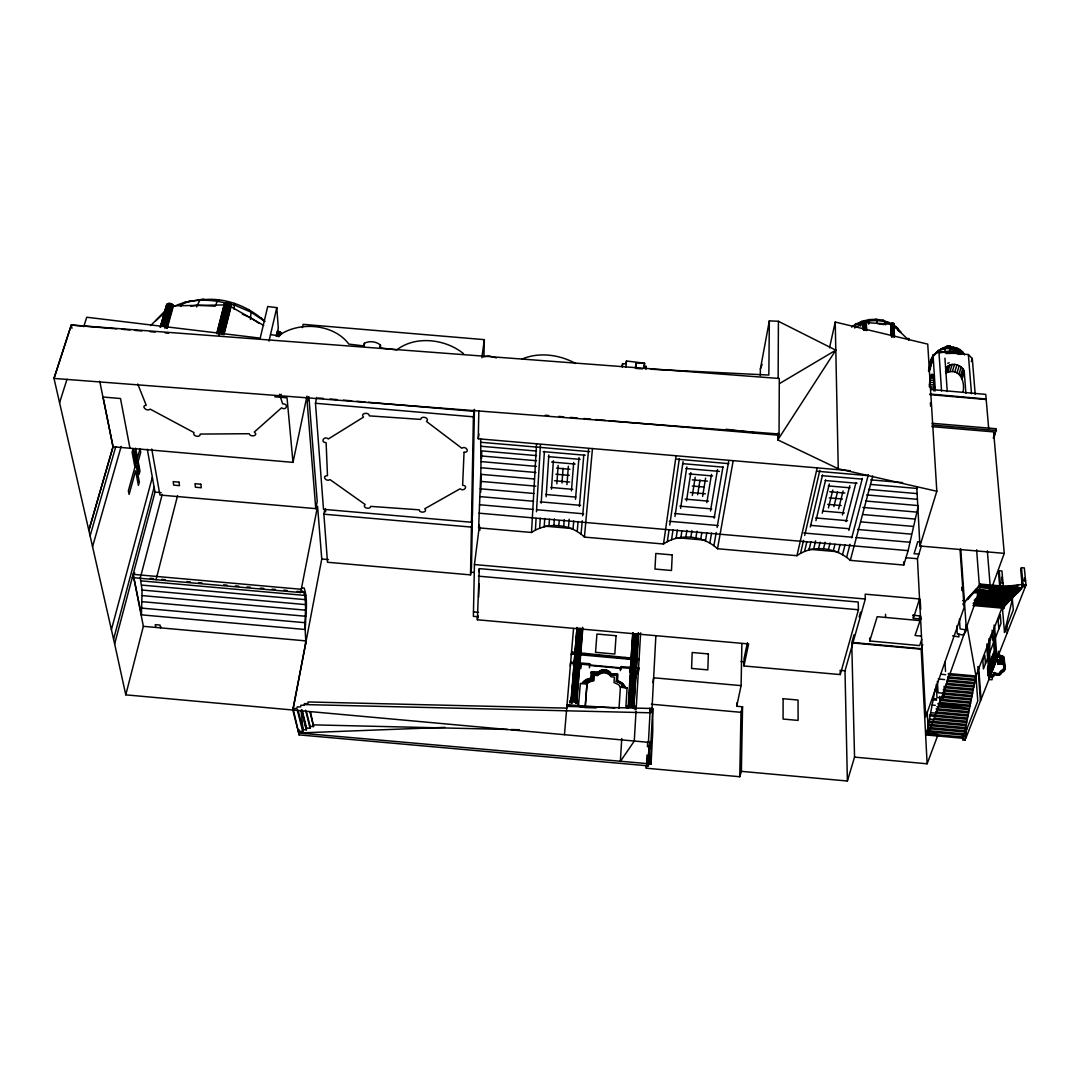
<?xml version="1.0" encoding="UTF-8"?>
<svg xmlns="http://www.w3.org/2000/svg" width="1080" height="1080" viewBox="0 0 1080 1080"><rect width="100%" height="100%" fill="white"/><g stroke="black" fill="none" stroke-linecap="round" stroke-linejoin="round"><path stroke-width="1.5" d="M868.644 324.175L868.874 319.653L876.11 319.262L883.035 320.18L891.716 324.081C879.552 318.587 865.053 319.869 853.457 326.201L855.509 324.23L861.84 321.354L868.874 319.653L877.824 320.274M931.824 426.627L993.587 431.892L1004.252 553.365L919.93 546.008L936.819 491.265L838.255 468.761L777.816 439.884L779.045 433.998L779.301 378.486L71.28 325.04L54 378.432L88.844 530.415L113.036 446.769L103.046 397.022L120.488 398.52L129.965 448.24M777.857 433.161L777.816 439.884L835.812 350.177L778.41 321.287L769.338 320.855L760.374 369.05L760.293 375.611M778.14 377.771L778.41 321.287M134.798 572.994L133.137 574.358L141.426 614.858L142.101 590.045L140.13 577.422M865.593 501.012L918.378 505.589L908.118 550.638L903.758 565.043L850.311 560.371C836.203 547.547 812.795 544.144 796.946 555.701L717.512 548.735C703.255 535.572 679.712 532.886 663.512 544.01L584.429 537.098C570.713 523.638 547.385 521.694 531.522 532.467L478.643 527.837L480.992 467.735L480.654 438.899M769.338 320.855L768.839 375.057L651.105 369.238M299.241 729.891L299.066 734.886L648.311 765.855L648.581 764.046L651.051 764.168L652.765 731.255L652.739 708.521L566.825 706.414L566.838 708.129L308.07 701.96L307.908 703.674L304.466 703.593L304.29 705.308L300.861 705.226L300.685 706.954L297.243 706.874L296.879 708.588L293.058 708.493L298.674 732.942L292.775 710.005L306.14 640.913C303.048 623.498 309.623 605.124 304.182 588.033L302.332 587.871L301.253 589.288L133.137 574.358L143.357 626.319L125.78 694.845L650.227 742.487L646.286 768.204L739.773 776.736L741.38 771.35L742.554 706.793L736.722 706.266L736.789 702.932M470.543 574.884L471.407 527.094L472.365 519.817L471.474 567.688L470.543 574.884L327.51 562.262L323.865 514.188L324.702 509.855M471.488 522.261L473.391 416.826L474.417 409.388L472.446 514.971L471.488 522.261L323.5 509.328L315.468 403.286L316.697 397.386M743.958 665.969L748.615 643.937L477.36 619.785L479.318 568.62L858.236 602.046L858.452 609.755L840.267 674.582L743.958 665.969L744.093 658.449L747.401 642.681M736.722 706.266L741.096 685.625L741.879 643.626M739.773 776.736L740.975 712.314L742.554 706.793M479.25 527.027L474.444 564.557L473.377 616.356L478.4 616.815M850.419 470.732L478.251 438.777L478.845 410.63M648.999 745.375L648.621 763.736L298.863 732.983L444.906 727.366M479.858 530.321L479.939 527.04M480.749 492.197L481.154 475.443M481.545 458.676L481.694 451.98M483.948 356.292L484.339 339.647L303.143 324.351L302.427 327.632M478.643 597.2L478.967 583.754M479.237 571.981L479.318 568.62M941.49 352.674L944.69 351.662L945.324 347.463C952.398 345.938 961.227 347.774 964.548 354.901M364.311 345.762L364.392 343.251C369.401 340.7 376.299 341.334 380.498 345.182L380.389 347.706L379.593 346.923M950.265 346.329L950.94 347.328L948.753 345.83L949.644 346.37L946.107 347.49L947.862 346.586C946.31 346.1 945.054 349.394 946.688 347.571M996.327 652.361L993.924 652.293L987.538 667.953L988.146 675.756C990.023 676.971 994.437 677.349 994.788 674.474C996.638 675.608 1001.295 675.851 1001.174 672.881C1007.06 671.476 1005.764 661.351 999.122 663.62C1001.389 661.163 996.503 659.502 994.559 660.137L993.991 661.446M947.025 346.707L947.984 346.086M570.335 666.306L570.496 663.242L620.784 667.818M648.311 765.855L649.742 742.136L648.581 764.046M651.807 712.611L655.857 635.945M651.051 764.168L650.997 741.69L652.739 708.521M934.025 391.082C934.511 366.728 930.083 371.763 929.327 386.775L935.28 387.315M646.286 768.204L646.461 764.91M646.637 761.63L646.988 755.055M647.433 746.834L647.69 741.893M531.522 532.467L536.558 443.718M535.396 530.105L536.085 518.427M536.476 511.745L540.432 444.987M633.65 708.561L636.282 671.22L632.731 670.262L630.383 671.342M636.525 668.412L638.55 633.191M635.486 708.655L635.607 706.442L627.17 706.01L627.035 708.224M637.268 673.826L637.956 669.155M634.27 741.029L636.012 711.477M636.106 709.817L640.643 632.867M620.433 669.614L620.933 666.576L638.793 667.994L638.739 669.006L620.865 667.602L620.365 670.626M621.743 738.531L620.365 761.441L634.487 740.745M628.115 707.927L629.735 706.901L631.989 670.302M632.178 667.197L634.23 633.758M629.735 706.901L630.49 706.86L632.731 670.262M631.422 668.979L632.812 668.817L634.959 633.704M634.149 708.089L631.287 706.887L633.514 670.275M633.704 667.157L635.742 633.717M632.07 706.968L634.284 670.37M634.473 667.251L636.498 633.812M632.786 707.116L634.986 670.518M635.175 667.4L637.2 633.96M633.393 707.333L635.58 670.721M635.769 667.602L637.781 634.163M633.839 707.562L636.026 670.964M636.215 667.845L638.307 632.731M539.649 528.201L540.27 518.184M541.202 503.159L544.388 451.413M646.096 368.861L646.245 366.431L643.829 366.133M625.846 707.387L627.089 687.771L620.393 687.163L618.611 684.639L614.02 682.56L614.385 677.093L611.064 676.796L609.498 674.906A7.736 6.426 7.8 0 0 599.508 673.988L597.686 675.567L594.365 675.257L593.946 680.724L589.126 681.926L586.994 684.099L585.212 706.928L566.987 705.24M628.061 707.657L630.477 670.815M632.84 632.799L630.518 667.98L632.84 632.624M628.56 707.184L630.815 670.599M631.017 667.481L633.082 634.055M629.073 707.022L631.327 670.424M631.53 667.305L633.582 633.865M544.212 526.784L544.752 518.441M546.143 496.733L548.843 454.99M619.015 708.399L620.393 687.163L627.089 687.771M624.996 658.193L625.05 657.437M644.274 368.077L644.585 363.204L636.066 362.961L635.405 368.28M589.41 667.805L589.694 663.714L570.591 662.202M620.622 669.114L620.69 668.088L620.487 669.317M548.977 525.879L549.437 519.21M551.462 489.146L553.379 460.755M635.742 367.835L636.066 362.961M622.728 686.705C627.089 686.718 619.38 680.67 616.829 680.805L616.262 681.507L616.721 675.095L611.024 674.568L604.719 671.625L598.104 673.367L592.475 672.84L598.604 673.866M624.483 686.515C622.377 686.826 620.784 681.575 616.842 681.224L617.261 674.379L610.929 673.799C609.323 670.815 605.637 669.425 602.397 670.1C600.048 674.541 579.879 671.706 598.28 672.638M553.892 525.514L554.364 518.832M556.835 483.773L558.144 465.399M625.995 367.308L626.454 361.004L642.816 362.975M622.337 367.227L622.606 363.596L626.238 364.027M558.832 525.677L559.197 520.749M561.992 483.003L563.072 468.207M587.628 681.48L592.799 679.698L593.244 673.947L597.929 674.379L593.244 673.947L593.298 680.198L585.158 683.357L588.249 681.156M563.733 526.379L564.246 519.696M566.946 484.65L568.364 466.29M589.613 664.754L589.694 663.714M591.962 672.057L591.422 678.929L587.088 680.589L584.172 683.262L583.065 683.154L583.16 682.263M589.154 679.617L591.975 679.158L592.475 672.84M585.279 706.023L587.048 683.384L587.007 684.072L580.325 683.465L578.475 706.293L585.212 706.928M568.485 527.594L569.147 519.25M571.428 490.887L573.696 462.51M578.03 703.35L578.219 701.15L569.795 700.717L569.619 702.918M639.185 659.596L584.982 654.21L585.05 653.427L571.874 652.01L571.388 655.074M573.008 529.308L573.71 520.965M575.505 499.284L578.975 457.583M577.058 627.453L574.182 662.702L577.044 627.629M572.144 703.337L570.888 702.122L573.926 701.595L576.963 665.077L579.758 666.023L576.693 703.053L575.843 703.445M574.952 663.444L577.112 663.296L580.014 628.277M576.693 703.053L574.708 701.676L577.733 665.159M582.066 628.722L579.191 663.741L577.881 663.39L580.784 628.371M575.438 701.838L578.448 665.321M578.583 663.538L581.472 628.519M576.045 702.041L579.042 665.523M576.356 703.269L579.488 665.766M579.636 663.984L582.647 627.305M579.906 664.254L582.822 628.29M863.433 328.239C860.76 326.025 863.892 318.357 866.295 322.596L890.649 324.189L892.62 323.123L893.781 324.702M573.507 663.566L573.386 665.091L581.256 665.483L581.378 663.944L580.784 668.642M570.821 702.635L573.966 665.618L576.963 665.077M571.091 702.904L571.901 693.239M572.171 690.026L572.981 680.36M573.25 677.147L573.804 667.224M574.438 662.999L575.127 654.79M575.411 651.51L576.234 641.655M576.518 638.375L577.206 630.167M571.226 701.905L574.29 665.402M574.587 661.959L577.382 628.614M571.739 701.73L574.803 665.226M575.087 661.784L577.881 628.438M572.387 701.609L575.438 665.105M575.586 663.336L578.515 628.317M573.143 701.568L576.18 665.051M576.329 663.282L579.245 628.263M577.233 531.481L578.083 521.492M579.38 506.48L583.821 454.802M564.462 734.697L573.548 628.493M581.054 534.101L582.242 520.776M582.687 515.768L588.587 449.132M584.429 537.098L592.475 448.524M306.504 711.774L310.19 726.489L313.565 726.557L310.487 711.774M302.09 710.127L306.639 728.109L310.028 728.19L310.19 726.489M591.422 679.374L591.476 678.47C588.222 677.255 580.055 685.044 585.954 680.427M583.7 683.221L583.538 682.155M584.064 681.575L584.658 681.035M583.497 682.506L583.065 683.154L584.172 683.262L584.807 682.223M585.306 680.535L591.962 679.266M585.32 681.777L586.427 681.305M586.737 679.685L587.52 679.347M587.088 680.589L588.398 680.265M945.797 370.507C946.836 360.801 963.252 363.569 964.278 372.141L965.898 393.214M587.75 680.238L589.896 679.361M588.33 679.05L590.045 678.659M590.679 679.131L591.435 679.28M930.326 363.744L932.58 358.29L930.568 361.544L929.597 367.227C929.273 355.887 938.912 349.367 947.835 345.951M598.063 673.718L598.833 672.854M599.292 671.598L598.226 673.096M600.197 670.937L599.251 671.936L602.397 670.1M598.793 673.191L600.156 672.219M945.824 348.421L945.959 347.531L941.639 348.624L933.633 354.929L932.931 357.17M945.81 348.354L947.417 346.127L947.349 347.369M601.25 670.437L603.599 669.951M600.115 672.57L601.601 671.801M601.56 672.138L603.139 671.598M604.841 669.965L609.282 671.774M603.099 671.936L604.719 671.625M607.244 670.545L606.069 670.167M610.97 674.919L606.285 671.882M299.457 731.74L299.079 734.832L298.863 732.983M477.36 619.785L477.913 615.303M610.092 672.584L610.875 674.258L617.261 674.379M610.956 675.014L610.929 673.799M478.643 527.837L479.034 524.786M860.234 326.201L861.84 321.354M616.721 675.095L610.416 674.973M617.639 681.534L620.474 683.114M618.206 681.237L616.788 681.143M618.408 681.871L616.275 681.399M619.852 681.952L619.043 681.561M478.251 438.777L478.899 433.89M620.609 682.385L622.634 683.964M621.068 683.586L619.096 682.601M622.013 683.397L621.338 682.87M622.526 685.165L621.608 684.099M622.89 685.719L622.715 686.812L624.429 686.853M624.577 686.151L624.415 686.961L623.201 684.572M623.255 686.394L621.554 684.437M481.869 357.75L484.339 339.647M998.501 654.885L998.46 654.129M998.865 661.595C998.811 658.719 999.621 662.971 997.65 662.985L997.758 664.214C1001.673 656.451 990.549 662.324 991.845 668.075C985.325 674.406 993.114 681.372 994.046 672.503C995.625 673.866 1000.741 674.622 1000.431 671.476L1004.076 668.358L1003.59 663.552L1004.171 669.587L999.581 674.568L994.14 673.731L992.237 674.987L989.01 674.609L990.171 670.748M638.307 672.017L638.793 667.994M663.512 544.01L676.094 455.72M667.332 541.647L669.019 530.024M669.735 525.042L679.347 458.622M671.558 539.73L673.029 529.767M674.987 516.483L683.06 461.673M652.914 682.709L653.643 677.781L741.096 685.625M1000.607 586.967L1022.126 584.442L1025.028 584.712L1025.258 586.94L1022.341 586.683L1020.695 569.565L1021.437 567.648L1024.326 567.905L1026 585.036L965.79 738.328L966.519 727.974L965.183 739.867M676.107 538.312L677.363 530.01M680.602 508.41L686.826 466.884M577.719 704.417L578.219 701.15M680.9 537.408L681.926 530.766M686.502 500.864L690.822 472.621M685.854 537.043L686.894 530.402M692.334 495.518L695.196 477.239M939.897 353.174L940.356 350.217C947.687 346.775 956.354 348.502 962.469 353.579L959.837 353.93L949.833 351.027L944.69 351.662M629.573 671.882L630.072 668.763L629.964 670.288L637.875 670.694M690.863 537.219L691.916 530.685M697.639 494.762L699.989 480.046M695.871 537.921L696.951 531.279M702.621 496.409L705.591 478.13M700.745 539.149L701.851 532.508M706.82 502.632L711.504 474.404M705.442 540.878L706.847 532.589M710.491 511.015L717.512 469.53M709.843 543.078L711.558 533.129M714.137 518.211L722.992 466.79M713.894 545.724L716.216 532.454M717.093 527.486L728.703 461.187M717.512 548.735L733.185 460.634M622.161 366.066L622.606 363.596M380.498 345.182L379.998 347.882L396.779 349.893C415.651 335.219 445.608 339.012 463.523 353.646M625.995 363.488L626.454 361.004M592.799 679.712L593.73 674.636M306.639 728.109L306.329 729.81L303.089 729.742L298.08 710.14M990.279 636.566L989.442 651.767A7.587 1.633 -85.8 0 0 989.591 653.67L990.792 670.68M196.587 306.882L199.827 300.173C222.912 296.365 247.914 305.667 264.924 321.516L251.06 312.161L234.779 305.168L228.42 303.683M364.392 343.251L363.879 345.938L348.827 344.115C333.68 323.595 298.742 321.057 278.681 335.678L270.513 334.692M305.721 636.471L305.532 644.125M292.964 710.033L321.759 559.008L317.574 506.291L300.618 592.556L132.286 577.584M305.478 624.281L304.83 627.642L305.572 608.458A43.227 5.926 -84.4 0 0 304.169 593.406L302.616 591.043L300.618 592.556M634.986 709.695L635.607 706.442M234.009 309.191L234.509 303.372M645.773 368.901L646.245 366.431M151.754 449.064L159.921 495.018L315.765 508.639L317.196 501.417L308.894 396.86M167.076 328.536L173.435 305.816C172.584 302.535 164.916 302.468 166.955 306.585M644.125 365.513L644.585 363.204M298.971 731.349L302.738 731.443L303.089 729.742L301.023 710.208M99.725 381.186L113.036 446.769L292.99 462.375L306.963 396.09M308.462 396.684L307.22 402.584L315.765 508.639M280.53 397.278L281.205 394.2M829.508 347.868L835.232 322.056L927.734 344.115L936.819 491.265M1002.28 606.461L1004.508 632.435L1013.121 595.971L1013.242 597.254L978.035 594.121M279.909 335.664L280.651 332.411L277.317 331.236L276.197 336.11M276.48 336.029L278.289 328.144L276.804 307.625L267.705 306.518L260.213 338.135L86.738 317.237L83.727 326.727M277.101 336.191L278.235 331.304M278.006 336.42L279.126 331.533M278.843 336.798L279.963 331.911M263.696 325.431L230.81 306.612C233.375 302.724 223.83 300.24 224.343 304.938L173.435 305.816M796.946 555.701L817.182 467.87M936.239 684.531L936.981 697.545L943.34 698.153L944.447 693.387L944.163 688.5M269.001 341.132L276.804 307.625M800.55 553.298L803.574 540.297M804.708 535.424L819.828 470.381M804.6 551.367L806.882 541.606M810.324 526.973L822.542 474.93M808.988 549.936L810.918 541.796M815.94 520.655L825.606 479.979M813.659 549.018L815.616 540.891M822.272 513.23L829.305 483.935M818.519 548.64L820.112 542.133M828.428 507.964L832.788 490.064M823.487 548.802L825.093 542.308M833.909 506.574L837.513 491.927M160.866 626.602L160.542 627.858L160.016 625.077L155.25 624.659L155.79 627.44M828.455 549.504L830.075 542.997M838.62 508.856L843.089 490.955M221.751 334.017L229.635 303.062M222.48 334.53L230.351 303.575M223.452 333.49L230.904 304.169M223.79 334.139L231.228 304.817M223.884 334.787L231.336 305.478M833.341 550.733L834.989 544.239M842.4 514.971L849.812 485.703M217.391 333.68L225.342 302.738M218.147 333.423L226.085 302.468M218.606 334.949L226.949 302.373M156.047 579.704L177.552 495.693M219.537 335.016L227.867 302.441M220.887 333.625L228.785 302.67M838.053 552.474L840.132 544.347M845.978 521.6L855.995 482.598M216.702 333.599L224.384 303.683M217.228 332.613L224.762 303.143M842.508 554.688L845.033 544.941M848.84 530.321L862.353 478.359M140.197 578.286L162.243 494.357M846.612 557.334L850.028 544.347M851.742 537.854L868.401 474.565M113.576 639.212L154.13 487.175M125.78 694.845L114.642 643.923L155.02 492.075L147.285 449.213M850.311 560.371L872.762 475.983M111.402 629.681L152.347 477.279M741.38 771.35L847.382 781.015L845.005 670.802L865.323 599.009L865.175 594.162L919.539 598.955L913.342 618.354L921.213 619.043M164.552 326.403L170.937 303.683M164.957 328.415L171.788 304.074M166.144 327.294L172.53 304.574M166.725 327.888L173.084 305.168M160.178 327.389L166.603 304.682M160.529 326.862L166.955 304.155M160.637 327.024L166.603 305.937M161.096 326.457L167.522 303.737M163.283 319.559L164.66 314.685M161.838 326.187L168.251 303.48M162.702 326.093L169.114 303.372M163.62 326.16L170.019 303.453M92.556 546.656L121.176 446.405M847.382 781.015L854.55 757.107L851.742 642.87L854.064 634.784M859.18 616.964L860.585 612.104M113.036 446.769L88.857 530.415L114.642 643.923M90.099 535.869L115.749 446.756M928.449 370.805L933.053 355.023L938.952 351.932L942.88 352.269M929.34 370.737L932.135 361.193L929.097 371.561M945.486 371.466L946.796 367.146M948.159 365.85L945.972 373.032C959.067 366.917 965.439 380.646 963.009 392.283M947.808 372.114L949.982 364.919M949.968 371.615L952.155 364.433M921.713 639.536L919.634 645.597L869.764 640.967L877.203 616.68L919.688 620.595L919.445 615.856L912.978 615.263M952.331 371.588L954.531 364.406M954.72 372.046L956.934 364.851M250.398 319.464L251.06 312.161L248.792 309.515M956.975 372.924L959.202 365.742M958.959 374.193L961.2 367.011M960.039 549.274L964.103 607.568L925.695 716.918L917.447 558.725L921.402 545.954M960.525 375.759L962.766 368.564M961.578 377.501L963.819 370.319M962.024 379.323L964.278 372.141M971.312 361.57L972.284 358.506L968.369 354.55L938.952 351.932L941.544 391.041M59.562 402.719L67.014 379.242M993.263 438.021L995.827 430.286M993.938 438.251L996.327 428.746L931.959 423.265M919.769 619.461L920.822 616.275M920.916 617.976L915.057 635.526L921.321 636.106M854.55 757.107L927.126 763.803L921.186 649.175L922.752 644.598M963.265 603.923L964.373 600.777L962.604 600.615M963.077 604.625L967.451 598.442L967.532 599.711L968.341 597.443L968.436 598.712L969.246 596.444L969.341 597.713L970.164 595.431L970.259 596.714L971.068 594.418L971.163 595.701L971.987 593.406L972.081 594.688L972.904 592.394L973.013 593.676L973.836 591.368L973.931 592.663L1014.255 596.241L1015.146 593.933L1015.268 595.229L974.862 591.638L974.768 590.342L973.931 592.663M962.915 734.252L963.252 738.315L926.411 734.981L935.226 688.905M976.617 549.815L979.695 589.99L928.422 734.657L927.221 711.747M974.862 591.638L975.699 589.316L975.793 590.612L1016.28 594.202L1017.185 591.881L1017.306 593.177L976.725 589.572L976.63 588.276L975.793 590.612M976.725 589.572L978.507 586.197L978.615 587.493L1019.358 591.111L1020.263 588.776L1020.384 590.072L1017.306 593.177L1018.211 590.855L1018.318 592.151L989.051 589.545M978.615 587.493L979.466 585.144L979.56 586.454L1020.384 590.072L1021.302 587.723L980.411 584.105L979.56 586.454M979.682 590.018L990.603 590.976L1004.252 553.365M999.176 570.713L998.501 572.535L999.567 584.644L1000.242 582.836L999.176 570.713L1001.929 570.969L1003.374 587.277M990.59 591.017L987.35 550.854M927.126 763.803L938.115 734.454L928.368 733.55M760.374 369.05L762.129 364.433M1002.321 606.865L975.942 675.999L963.995 736.412L977.778 701.042L975.793 674.042M987.417 647.406L987.768 645.678L986.904 648.905M994.302 629.451L994.1 625.037M974.012 602.424L1005.453 605.232L1006.317 602.977L1006.425 604.246L974.929 601.438M215.784 304.925L217.282 301.064L219.146 299.781M1006.425 604.246L1007.303 601.992L1007.411 603.261L974.187 600.305M1013.242 597.254L1014.134 594.958L1014.255 596.241M1015.268 595.229L1016.159 592.907L1016.28 594.202M988.646 666.765L988.497 668.034L986.837 648.014L987.768 645.678M1021.923 582.269L1022.666 580.365L1021.437 567.648M1018.318 592.151L1019.237 589.815L1019.358 591.111M926.343 733.739L963.171 737.073L963.913 735.156L927.059 731.781M990.36 675.769L996.043 661.109L994.262 639.09L993.857 640.157A7.992 1.715 -85.7 0 0 993.695 638.307L992.601 636.538L992.088 630.234M963.252 738.315L962.604 740.003L965.21 740.246L965.534 734.495M1004.508 632.435L1013.297 609.903L1012.122 596.984M980.411 584.105L980.519 585.401L1021.424 589.032L1023.084 584.78L1022.666 580.365L1025.568 580.621M988.146 675.756L989.658 672.043M996.867 656.654L994.667 627.683L993.722 630.086L996.219 660.65L999.446 660.947L1000.647 655.358L997.421 655.061L996.043 658.53L997.299 658.584M989.199 676.188L988.821 679.469L992.007 679.765L993.182 674.447M989.874 674.487L988.821 679.469M989.145 665.469L989.658 664.173M996.219 660.65L997.421 655.061M989.672 671.868L991.224 668.156L991.318 669.384M990.185 662.864L990.698 661.568M990.725 669.276L991.751 666.846M991.238 660.258L991.764 658.962M977.643 596.282L1011.596 599.306L1012.541 597.011M991.791 666.671L993.384 662.945M992.304 657.653L992.858 656.343M1003.887 662.405L1003.995 659.556L1004.778 669.681M993.398 655.034L993.965 653.724M994.491 660.326L992.885 664.065L992.25 656.235M946.418 346.815L946.526 348.314M966.168 625.158L966.519 630.005L963.671 635.054L957.272 634.014L956.732 625.955M630.261 672.152L632.678 671.125L636.282 672.394M934.47 355.077L936.023 352.566L939.303 351.162M180.859 306.423L183.695 302.535L203.837 298.985M1003.712 658.976C1005.345 656.249 1000.431 655.088 998.487 655.776L999.176 654.534L998.339 653.225M155.871 320.72L166.253 310.986M933.566 356.022L931.77 357.925L929.853 364.959L930.474 368.32M150.66 325.62L165.901 310.068M936.549 352.296L938.466 350.365L943.313 348.354M851.607 327.119L855.509 324.23L858.668 323.865M946.553 346.68L947.417 346.127M908.712 340.227L909.198 338.607L906.889 338.459L893.214 325.188M579.272 667.643C580.851 665.591 573.035 665.024 574.088 667.305M990.9 634.946L991.926 634.244L992.345 639.495L993.452 641.237A7.601 1.633 -85.8 0 1 993.614 643.127L994.37 652.55L995.49 652.59M875.07 319.91L876.11 319.262L876.865 320.544L877.284 323.703M779.544 383.562L835.812 350.177M949.563 346.019L950.535 346.518M854.564 327.956L863.271 323.231M946.607 347.274L947.795 346.788M521.707 359.195C538.88 351.729 559.575 354.605 575.694 363.514M948.753 347.166L954.275 349.191L960.08 354.443L949.833 351.027L949.279 346.964M588.897 680.859L589.572 680.576M174.609 306.153C190.31 298.957 208.669 298.836 225.234 302.94M179.185 305.235L189.675 301.064M947.754 363.272L949.185 362.745M483.273 356.886L488.983 355.941L496.436 357.885M600.683 673.38L601.938 673.002L594.378 675.216M947.646 346.1L948.861 345.803M947.646 346.451L948.942 345.924M997.758 664.214L1001.43 663.849L1003.698 664.781M190.715 306.153L196.898 305.249L215.298 306.207M946.067 353.498L955.233 353.268L953.208 347.152L958.702 351.014L959.837 353.93M999.418 655.992L1003.347 657.315M886.707 322.38L889.178 322.367M304.371 704.565L650.012 712.787L648.473 741.582L650.997 741.69M313.726 724.869L507.668 729.459M511.043 729.527L519.48 729.729M576.099 665.955L577.665 666.063M632.812 668.817L635.081 669.074M584.833 707.589L596.295 707.886M996.03 659.192L995.436 660.407M630.49 706.86L631.287 706.887M954.153 347.949L956.853 348.044L958.702 351.014L959.958 349.556L962.469 353.579M921.011 541.89L917.757 541.742L914.085 553.757L918.904 553.986M635.958 368.483L642.695 368.82M567.014 704.808L614.858 707.981M587.345 683.492L583.713 683.114M986.189 399.506L929.894 394.605M779.045 433.998L54 378.432L71.28 325.04L116.613 328.847M121.649 329.265L130.046 329.981M135.081 330.399L141.804 330.966M150.188 331.668L155.237 332.1M165.294 332.937L168.656 333.221M932.067 425.034L996.489 430.529M545.306 415.246L548.654 415.53M558.725 416.394L563.76 416.826M570.47 417.393L577.179 417.974M583.889 418.541L590.598 419.121M595.634 419.553L605.705 420.417M609.053 420.701L778.505 435.2M318.384 397.994L323.393 398.425M330.062 399.006L336.731 399.573M343.4 400.14L351.743 400.856M356.751 401.288L365.081 402.003M368.415 402.287L473.499 411.277M274.779 396.779L287.037 397.832L292.99 462.375M315.468 403.286L473.391 416.826M480.884 442.287L589.774 451.67M676.89 459.162L728.811 463.644M817.601 471.285L867.861 475.619M481.046 446.269L536.476 451.049M543.2 451.629L585.185 455.247M682.614 463.644L722.925 467.127M822.029 475.659L862.34 479.142M870.737 479.858L902.651 482.612M481.14 450.846L536.517 455.612M548.262 456.638L580.149 459.378M685.881 468.504L719.442 471.393M825.174 480.519L857.048 483.273M870.48 484.421L917.474 488.484M481.154 455.963L536.504 460.742M551.596 462.038L575.073 464.063M689.108 473.918L712.584 475.943M828.306 485.933L850.109 487.809M868.55 489.402L917.19 493.614M481.113 461.606L536.423 466.385M556.538 468.126L569.943 469.274M692.307 479.858L707.4 481.154M829.764 491.738L844.857 493.047M866.646 494.924L916.934 499.271M480.992 467.735L535.95 472.487M555.93 474.214L569.241 475.376M692.293 486.014L703.958 487.026M829.224 497.867L842.508 499.014M480.816 474.336L534.438 478.98M554.553 480.721L569.633 482.031M690.296 492.48L705.375 493.79M827.712 504.387L841.117 505.548M862.893 507.438L916.529 512.082M480.56 481.37L535.883 486.162M550.962 487.471L572.764 489.362M685.071 499.108L708.534 501.147M822.528 511.029L844.317 512.919M862.758 514.526L914.72 519.035M480.263 488.795L533.925 493.466M545.67 494.478L575.856 497.097M679.846 506.142L711.707 508.91M815.697 517.941L847.557 520.708M860.976 521.883L912.965 526.392M479.885 496.598L533.601 501.269M540.311 501.849L580.608 505.359M674.595 513.54L714.893 517.05M810.567 525.366L849.177 528.727M857.561 529.457L911.277 534.141M479.452 504.738L533.237 509.423M536.598 509.706L583.645 513.81M669.357 521.289L718.092 525.528M803.79 532.994L852.525 537.246M855.887 537.543L909.657 542.227M478.967 513.176L908.118 550.638M155.02 492.075L161.136 492.615M545.441 526.203L572.251 528.552M676.148 537.624L704.633 540.121M808.529 549.207L838.688 551.84M905.715 557.699L917.447 558.725M931.271 374.922L934.254 375.192M930.812 376.245L933.782 376.515M930.366 377.973L933.35 378.243M929.988 380.025L932.958 380.281M929.678 382.252L934.133 382.644M929.448 384.548L933.917 384.952M323.865 514.188L471.407 527.094M977.103 595.134L1012.244 598.266M976.968 597.308L1010.543 600.305M976.037 598.307L1009.476 601.29M975.105 599.306L1008.41 602.276L1008.288 600.993M973.107 603.41L1004.481 606.204L1005.345 603.95L1005.453 605.232M973.836 604.53L1003.455 607.176L1004.373 604.935L1004.522 606.69L1003.604 608.918L1003.347 605.907L1002.429 608.135L972.918 605.502M474.444 564.557L865.323 599.009M321.759 559.008L328.442 559.589M470.502 572.13L473.85 572.427M478.373 576.167L858.452 609.755M150.161 578.313L153.495 578.61M161.852 579.352L165.186 579.649M186.907 581.58L190.242 581.877M198.599 582.62L201.933 582.917M223.654 584.847L226.989 585.144M235.346 585.887L238.68 586.183M247.037 586.926L250.385 587.223M260.401 588.114L263.736 588.411M272.093 589.154L275.441 589.437M283.784 590.18L287.132 590.476M297.149 591.368L303.831 591.962M141.008 580.851L305.937 595.512M473.472 611.888L478.507 612.346M141.669 585.09L306.207 599.724M142.101 590.045L306.301 604.665M142.29 595.606L306.234 610.227M930.812 388.949L935.28 389.354M931.216 389.515L985.757 394.389L988.713 428.855M929.853 394.011L986.148 399.033M1003.01 583.079L1000.242 582.836L1000.485 585.63M853.025 642.519L921.105 648.688M851.742 642.87L921.186 649.175M948.226 673.502L975.942 675.999L966.816 624.821M142.236 601.682L306.005 616.288M948.308 674.744L976.037 677.241M947.578 676.769L975.267 679.266M947.66 678.011L975.348 680.508M946.917 680.036L974.579 682.533M141.939 608.135L305.613 622.755M740.988 661.514L744.35 661.811M839.97 670.356L845.005 670.802M946.998 681.278L974.673 683.775M946.269 683.289L973.904 685.787M946.337 684.531L973.985 687.029M943.988 686.394L973.215 689.04M141.089 614.817L305.06 629.492M944.068 687.636L973.31 690.282M571.361 654.035L574.668 654.332M579.623 654.777L630.788 659.354M943.34 689.648L972.54 692.28M943.407 690.889L972.635 693.522M942.692 692.888L971.865 695.52M942.759 694.13L971.946 696.762M943.663 696.263L971.19 698.747M940.491 697.208L971.285 699.989M143.357 626.319L306.14 640.913M933.309 698.612L936.536 698.909M939.776 699.192L970.515 701.973M933.377 699.854L936.616 700.151M939.857 700.434L970.596 703.229M939.128 702.418L969.84 705.2M939.209 703.661L969.935 706.442M932.027 705.051L935.267 705.335M938.493 705.632L969.165 708.413L937.71 703.809M936.941 706.725L969.246 709.654M936.239 708.696L968.49 711.625M936.306 709.938L968.585 712.867M935.591 711.896L967.829 714.825M930.825 712.706L967.91 716.067M930.123 714.663L967.154 718.025M930.191 715.905L967.235 719.266M934.322 718.295L966.492 721.211M929.57 719.091L966.573 722.452M928.854 721.062L965.817 724.397M928.922 722.304L965.912 725.639M928.22 724.275L965.155 727.569M928.287 725.517L965.237 728.825M651.389 704.227L740.975 712.314M1023.084 584.78L1026 585.036M997.583 657.18L1000.823 657.477M990.144 676.094L993.343 676.39M591.921 672.408L598.239 672.989M617.22 674.73L610.889 674.15L608.283 671.436M583.119 682.709L584.213 682.817M927.612 727.38L964.494 730.741M927.679 728.622L964.575 731.997M926.991 730.539L963.833 733.914M962.321 735.791L964.926 736.034M589.613 665.442L620.811 668.371M938.25 678.956L944.622 679.577M585.05 653.427L639.225 658.854M940.91 674.217L945.742 674.73M944.447 693.387L938.034 692.712L937.373 681.305M571.806 652.793L584.982 654.21M990.455 674.433L991.521 674.676M577.112 663.296L577.881 663.39M573.926 701.595L574.708 701.676M726.098 429.246L759.551 433.269M728.15 429.719L731.862 430.164M878.945 323.919L883.913 324.594M956.367 349.015L958.77 349.367M952.587 635.864L958.918 636.889L958.702 633.623M604.787 670.424L606.015 670.626M604.679 671.963L606.245 672.233M966.519 630.005L960.08 628.898L959.418 619.205M986.864 643.95L987.377 646.907M950.063 346.518L950.818 346.896M949.185 345.897L950.103 346.221M618.165 681.588L618.989 682.02M242.325 314.199L250.898 317.871L258.863 323.231M619.002 681.912L621.284 683.208M960.08 354.443L949.496 348.233M893.106 325.026L897.291 327.821L901.098 332.559L897.453 329.832M883.035 320.18L884.736 321.597L885.573 324.81M260.982 317.75L264.452 321.381M622.58 684.315L623.133 685.017M280.651 332.411L281.57 334.247M895.765 327.753L894.091 325.674L897.291 327.821L898.776 331.344M962.321 351.581L963.765 353.97M137.754 384.007L146.205 405.216C140.252 405.864 147.177 412.236 150.12 409.104L193.968 432.554C191.741 436.05 200.597 438.251 200.178 434.079L249.169 433.714C250.344 437.832 259.24 435.389 254.286 432.081L281.516 407.862C286.619 411.224 288.86 403.38 282.636 403.866L279.572 394.268M71.307 325.121L71.969 328.307M297.297 710.222L302.738 731.443M305.519 710.208L310.028 728.19M309.92 711.855L313.565 726.557M301.496 710.222L306.329 729.81L301.954 710.14M133.691 455.342L135.972 467.343M136.053 453.29L138.901 468.49M1024.367 577.76L1024.677 580.946M1022.126 584.442L1022.341 586.683M1021.302 587.723L1021.424 589.032M962.928 734.36L963.198 738.464L962.928 734.373L963.171 737.073M1011.474 598.023L1011.596 599.306M1001.66 577.327L1002.051 581.864M1006.587 624.645L1007.289 632.759M1004.13 657.68L1004.818 665.969M1003.928 657.221L1004.9 669.114M1003.55 656.788L1004.549 670.235M1003.86 663.444L1004.171 669.587M1003.037 656.411L1003.698 664.24M1003.617 665.523L1004.211 670.761M1003.158 663.228L1003.253 664.457M1002.402 656.087L1003.05 663.917M1003.536 669.37L1003.644 670.599M1003.131 669.843L1003.239 671.072M1001.66 655.844L1002.321 663.674M1002.632 670.275L1002.74 671.504M998.838 628.898L998.136 620.42L1000.269 614.844L1000.985 623.336L983.448 668.925L982.814 660.542L984.839 655.277L985.473 663.66M1000.877 655.682L1001.525 663.512M1002.065 670.68L1002.159 671.909M1001.403 671.045L1001.511 672.273M1000.175 657.18L1000.701 663.457M999.5 658.787L999.891 663.485M1000.553 672.071L1000.647 673.299M998.676 652.523L999.041 656.775M1000.431 671.476L1000.593 673.677M998.501 651.226L998.905 656.114M1000.283 672.786L1000.377 674.014M949.833 351.027L949.995 353.012M998.42 653.171L998.676 656.438M999 660.731L999.149 662.729M999.932 673.096L1000.04 674.325M998.852 661.838L998.946 663.08M998.406 660.015L998.501 661.244M999.473 673.34L999.581 674.568M998.919 673.529L999.014 674.757M998.285 673.637L998.393 674.865M972.284 358.506L975.2 394.389M997.623 673.677L997.717 674.906M996.935 673.623L997.029 674.851M994.707 652.226L995.341 660.056M996.273 673.502L996.367 674.73M994.964 659.205L995.072 660.447M993.924 652.293L994.586 661.554M995.652 673.299L995.76 674.528M993.357 653.602L994.032 662.864M992.803 654.926L993.479 664.173M993.978 673.988L994.073 675.216M968.369 354.55L971.487 393.701M993.708 674.325L993.816 675.554M992.925 665.483L992.831 664.24L991.251 667.967L990.644 660.15M993.33 674.609L993.425 675.837M991.71 657.545L992.385 666.779M992.831 674.825L992.925 676.053M991.17 658.854L991.845 668.075M992.237 674.987L992.345 676.215M988.902 638.712L988.916 650.889A7.965 1.701 -85.8 0 0 989.051 652.806L989.631 666.374M991.602 675.068L991.697 676.296M990.927 675.068L991.022 676.296M989.591 662.756L990.279 671.976M990.117 672.638L990.347 676.215M987.714 646.893L989.753 673.272M989.604 674.838L989.699 676.067M988.551 665.361L989.253 674.568M989.01 674.609L989.105 675.837M988.052 666.657L988.754 676.094M978.615 666.59L981.045 699.476M325.391 508.613L325.634 511.933M977.913 666.495L980.465 701.068M960.741 548.964L966.249 627.601M961.686 587.318L961.916 590.639M944.946 358.182L947.241 391.554M933.053 355.023L935.348 390.839M930.393 402.705L930.596 406.053M944.946 661.824L945.54 671.504M943.056 693.279L943.34 698.153M939.587 696.465L939.87 701.393M916.785 487.215L919.93 546.008M920.187 599.441L920.7 609.242M994.046 672.503L994.194 674.865M913.18 615.087L913.342 618.354M893.876 323.798L894.51 337.19M893.687 323.541L894.308 336.933M893.389 323.339L894.024 336.731M893.025 323.19L893.66 336.582M892.62 323.123L893.241 336.515M903.623 561.938L903.758 565.043M892.175 323.136L892.796 336.528M891.756 323.231L892.364 336.623M891.351 323.393L891.972 336.785M891.027 323.622L891.635 337M890.784 323.892L891.324 335.597M890.649 324.189L891.176 335.894M885.519 614.29L885.64 617.45M866.309 322.286L866.606 330.642M866.025 321.732L866.511 330.345M865.741 321.529L866.025 329.886M865.377 321.381L865.661 329.738M864.959 321.314L865.242 329.67M864.527 321.327L864.81 329.684M864.095 321.422L864.378 329.778M863.703 321.584L863.987 329.94M863.379 321.813L863.663 330.156M863.15 322.083L863.298 329.656M869.67 638.01L869.764 640.967M835.232 322.056L838.255 468.761M840.213 671.558L840.267 674.582M625.428 687.609A11.597 9.666 8.4 0 0 617.476 680.9L617.922 674.339L611.28 673.731L609.714 671.855A7.722 6.413 7.7 0 0 599.738 670.937L597.915 672.503L591.273 671.895L590.774 678.429A11.583 9.666 7.3 0 0 581.971 683.613M783.122 698.706L783.067 719.051L798.107 720.414L798.039 700.043L783.122 698.706M708.359 653.94L707.846 669.884L691.578 668.439L692.186 652.495L708.359 653.94M464.049 452.277L462.632 485.231C468.869 485.622 463.887 492.237 460.12 488.781L424.791 508.734C428.261 512.271 419.459 513.729 419.175 509.827L370.697 506.372C370.13 510.219 361.692 507.56 365.108 504.482L329.981 479.588C326.187 482.436 321.314 475.416 327.483 475.7L326.12 442.679C319.788 442.395 324.243 435.321 328.361 438.952L363.514 417.137C359.613 413.276 369.036 411.507 369.36 415.881L420.633 419.405C421.254 415.085 430.353 418.095 426.506 421.483L461.808 448.227C465.98 445.203 470.435 452.695 464.049 452.277M672.233 554.918L671.49 570.496L654.952 569.052L655.803 553.473L672.233 554.918M649.863 708.386L650.012 712.787L649.863 708.386M616.073 635.729L614.817 654.035L595.539 652.32L596.93 634.028L616.073 635.729M293.058 708.493L292.775 710.005L293.058 708.493M137.255 464.927L136.566 467.464L139.32 482.018L138.402 485.365L135.635 470.839L129.101 494.411L128.372 490.739L134.946 467.14L132.111 452.277L133.07 448.902L135.864 463.725L136.553 461.174L134.744 451.562L135.675 448.227L137.471 457.826L140.049 448.619L140.724 452.345L138.173 461.565L139.955 471.069L139.036 474.417L137.255 464.927M1010.029 586.44L1005.035 587.02L1010.029 586.44M1018.373 585.481L1015.038 585.86L1018.373 585.468M178.997 482.166L173.165 481.613L173.678 485.123L179.496 485.676L178.997 482.166M200.812 484.245L194.981 483.692L195.453 487.202L201.272 487.755L200.812 484.245"/></g></svg>
